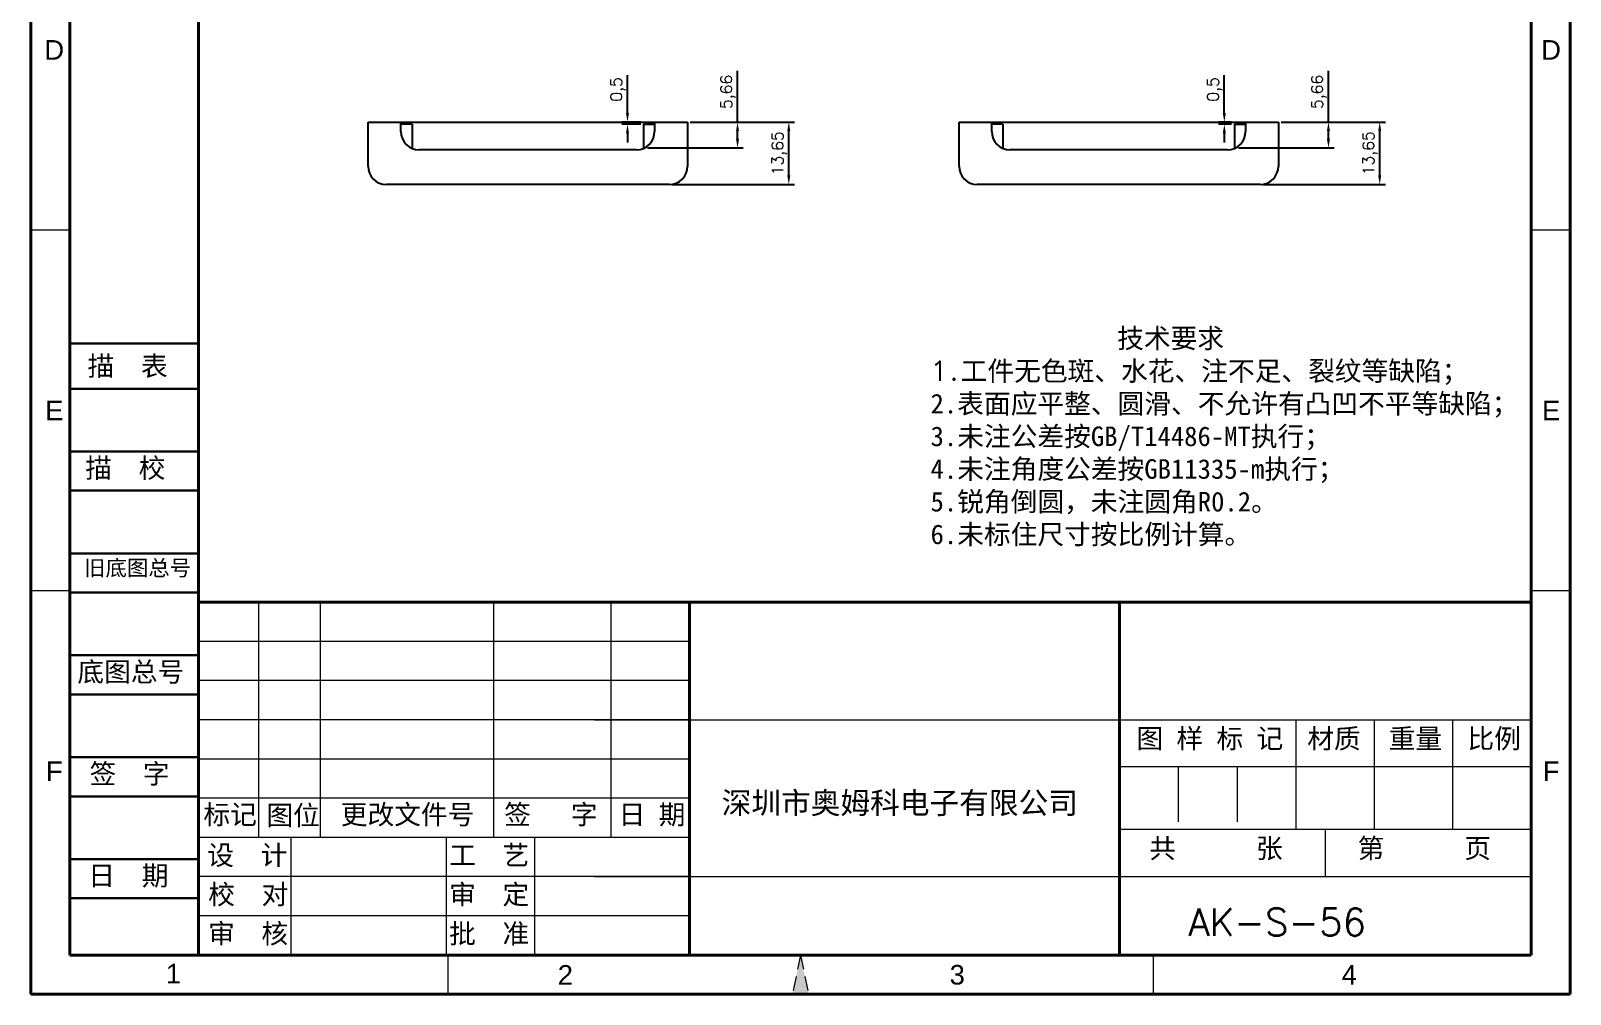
# Model space of a CAD drawing. Header units: millimetres. Extents: x 29396 to 29732, y -471 to 20.
# Drawn here: x 29395.8 to 29732.3, y -471.3 to -260.7 of the extents above; entities that cross this region are included whole.
import ezdxf
from ezdxf.enums import TextEntityAlignment as Align

# ---------------------------------------------------------------- set-up
doc = ezdxf.new("R2010")
doc.units = ezdxf.units.MM
doc.linetypes.add('ACAD_ISO10W100', pattern=[18, 12, -3, 0, -3])
doc.linetypes.add('HIDDEN2', pattern=[4.7625, 3.175, -1.5875])
for name, color, linetype, lineweight in [('dim', 82, 'Continuous', 9), ('图层1', 7, 'ACAD_ISO10W100', 15), ('图层2', 7, 'Continuous', 30), ('图层3', 7, 'Continuous', 15), ('图层4', 7, 'Continuous', 40), ('图层5', 7, 'HIDDEN2', 15)]:
    doc.layers.add(name, color=color, linetype=linetype, lineweight=lineweight)
doc.layers.add('尺寸线', color=7, linetype='Continuous')
doc.styles.get("Standard").update_dxf_attribs({"font": 'txt', "bigfont": 'gbcbig.shx'})
doc.styles.add('样式 3', font='arial.ttf', dxfattribs={"height": 3.8})
doc.dimstyles.new('ISO-25', dxfattribs={"dimtxt": 2.5, "dimasz": 2.5, "dimexe": 1.25, "dimexo": 0.625, "dimtad": 1, "dimtxsty": 'Standard', "dimcen": 2.5, "dimadec": 0, "dimazin": 0, "dimtfac": 1, "dimtmove": 0, "dimatfit": 3, "dimfxl": 0, "dimarcsym": 0})

# ---------------------------------------------------------------- blocks, each defined once
blk = doc.blocks.new('*D2110')
at = {"layer": 'Defpoints', "color": 0, "transparency": 16777216}
for p in [(29668.49, -280.67), (29690.64, -280.67), (29664.49, -294.32)]:
    blk.add_point(p, dxfattribs=at)
at = {"layer": 'dim', "color": 0, "lineweight": -2, "transparency": 16777216}
for p, q in [((29669.12, -280.67), (29691.89, -280.67)), ((29690.64, -292.32), (29690.64, -282.67)), ((29665.12, -294.32), (29691.89, -294.32))]:
    blk.add_line(p, q, dxfattribs=at)
at = {"layer": 'dim', "color": 0, "transparency": 16777216}
for points in [[(29690.31, -282.67), (29690.98, -282.67), (29690.64, -280.67)], [(29690.31, -292.32), (29690.98, -292.32), (29690.64, -294.32)]]:
    blk.add_solid(points, dxfattribs=at)
at = {"layer": 'dim', "color": 0, "transparency": 16777216, "insert": (29688.56, -287.5), "char_height": 2.5, "attachment_point": 5, "rotation": 90}
blk.add_mtext('13,65', dxfattribs=at)
blk = doc.blocks.new('*D2111')
at = {"layer": 'Defpoints', "color": 0, "transparency": 16777216}
for p in [(29668.49, -280.67), (29679.44, -280.67), (29659.15, -286.33)]:
    blk.add_point(p, dxfattribs=at)
at = {"layer": 'dim', "color": 0, "lineweight": -2, "transparency": 16777216}
for p, q in [((29679.44, -280.67), (29679.44, -269.51)), ((29669.12, -280.67), (29680.69, -280.67)), ((29679.44, -284.33), (29679.44, -282.67)), ((29659.78, -286.33), (29680.69, -286.33))]:
    blk.add_line(p, q, dxfattribs=at)
at = {"layer": 'dim', "color": 0, "transparency": 16777216}
for points in [[(29679.1, -282.67), (29679.77, -282.67), (29679.44, -280.67)], [(29679.1, -284.33), (29679.77, -284.33), (29679.44, -286.33)]]:
    blk.add_solid(points, dxfattribs=at)
at = {"layer": 'dim', "color": 0, "transparency": 16777216, "insert": (29677.35, -274.09), "char_height": 2.5, "attachment_point": 5, "rotation": 90}
blk.add_mtext('5,66', dxfattribs=at)
blk = doc.blocks.new('*D2112')
at = {"layer": 'Defpoints', "color": 0, "transparency": 16777216}
for p in [(29539.34, -280.67), (29561.49, -280.67), (29535.34, -294.32)]:
    blk.add_point(p, dxfattribs=at)
at = {"layer": 'dim', "color": 0, "lineweight": -2, "transparency": 16777216}
for p, q in [((29539.96, -280.67), (29562.74, -280.67)), ((29561.49, -292.32), (29561.49, -282.67)), ((29535.96, -294.32), (29562.74, -294.32))]:
    blk.add_line(p, q, dxfattribs=at)
at = {"layer": 'dim', "color": 0, "transparency": 16777216}
for points in [[(29561.15, -282.67), (29561.82, -282.67), (29561.49, -280.67)], [(29561.15, -292.32), (29561.82, -292.32), (29561.49, -294.32)]]:
    blk.add_solid(points, dxfattribs=at)
at = {"layer": 'dim', "color": 0, "transparency": 16777216, "insert": (29559.4, -287.5), "char_height": 2.5, "attachment_point": 5, "rotation": 90}
blk.add_mtext('13,65', dxfattribs=at)
blk = doc.blocks.new('*D2113')
at = {"layer": 'Defpoints', "color": 0, "transparency": 16777216}
for p in [(29539.34, -280.67), (29550.28, -280.67), (29530, -286.33)]:
    blk.add_point(p, dxfattribs=at)
at = {"layer": 'dim', "color": 0, "lineweight": -2, "transparency": 16777216}
for p, q in [((29550.28, -280.67), (29550.28, -269.51)), ((29539.96, -280.67), (29551.53, -280.67)), ((29550.28, -284.33), (29550.28, -282.67)), ((29530.62, -286.33), (29551.53, -286.33))]:
    blk.add_line(p, q, dxfattribs=at)
at = {"layer": 'dim', "color": 0, "transparency": 16777216}
for points in [[(29549.95, -282.67), (29550.61, -282.67), (29550.28, -280.67)], [(29549.95, -284.33), (29550.61, -284.33), (29550.28, -286.33)]]:
    blk.add_solid(points, dxfattribs=at)
at = {"layer": 'dim', "color": 0, "transparency": 16777216, "insert": (29548.2, -274.09), "char_height": 2.5, "attachment_point": 5, "rotation": 90}
blk.add_mtext('5,66', dxfattribs=at)
blk = doc.blocks.new('*D2114')
at = {"layer": 'Defpoints', "color": 0, "transparency": 16777216}
for p in [(29526.23, -280.67), (29529.74, -280.67), (29529.74, -281.17)]:
    blk.add_point(p, dxfattribs=at)
at = {"layer": 'dim', "color": 0, "lineweight": -2, "transparency": 16777216}
for p, q in [((29526.23, -278.67), (29526.23, -270.42)), ((29529.11, -280.67), (29524.98, -280.67)), ((29529.11, -281.17), (29524.98, -281.17)), ((29526.23, -281.17), (29526.23, -280.67)), ((29526.23, -283.17), (29526.23, -285.17))]:
    blk.add_line(p, q, dxfattribs=at)
at = {"layer": 'dim', "color": 0, "transparency": 16777216}
for points in [[(29525.9, -278.67), (29526.56, -278.67), (29526.23, -280.67)], [(29525.9, -283.17), (29526.56, -283.17), (29526.23, -281.17)]]:
    blk.add_solid(points, dxfattribs=at)
at = {"layer": 'dim', "color": 0, "transparency": 16777216, "insert": (29524.15, -273.55), "char_height": 2.5, "attachment_point": 5, "rotation": 90}
blk.add_mtext('0,5', dxfattribs=at)
blk = doc.blocks.new('*D2115')
at = {"layer": 'Defpoints', "color": 0, "transparency": 16777216}
for p in [(29656.68, -280.67), (29658.89, -280.67), (29658.89, -281.17)]:
    blk.add_point(p, dxfattribs=at)
at = {"layer": 'dim', "color": 0, "lineweight": -2, "transparency": 16777216}
for p, q in [((29656.68, -278.67), (29656.68, -270.42)), ((29658.27, -280.67), (29655.43, -280.67)), ((29658.27, -281.17), (29655.43, -281.17)), ((29656.68, -281.17), (29656.68, -280.67)), ((29656.68, -283.17), (29656.68, -285.17))]:
    blk.add_line(p, q, dxfattribs=at)
at = {"layer": 'dim', "color": 0, "transparency": 16777216}
for points in [[(29656.34, -278.67), (29657.01, -278.67), (29656.68, -280.67)], [(29656.34, -283.17), (29657.01, -283.17), (29656.68, -281.17)]]:
    blk.add_solid(points, dxfattribs=at)
at = {"layer": 'dim', "color": 0, "transparency": 16777216, "insert": (29654.59, -273.55), "char_height": 2.5, "attachment_point": 5, "rotation": 90}
blk.add_mtext('0,5', dxfattribs=at)

msp = doc.modelspace()

# ---------------------------------------------------------------- hatches: boundary and pattern name
at = {"layer": '图层5'}
msp.add_hatch(color=0, dxfattribs=at).paths.add_polyline_path([(29564.045, -462.699), (29562.282, -471.265), (29565.808, -471.265)])

# ---------------------------------------------------------------- linework, layer by layer
for p, q in [((29469.539, -290.323), (29469.539, -280.673)), ((29469.539, -280.673), (29539.339, -280.673)), ((29476.714, -282.773), (29476.714, -280.673)), ((29479.139, -281.173), (29476.714, -281.173)), ((29479.139, -281.173), (29479.139, -286.45)), ((29529.739, -281.173), (29532.164, -281.173)), ((29529.739, -281.173), (29529.739, -286.45)), ((29532.164, -280.673), (29532.164, -282.773)), ((29539.339, -280.673), (29539.339, -290.323)), ((29598.694, -290.323), (29598.694, -280.673)), ((29598.694, -280.673), (29668.494, -280.673)), ((29605.869, -282.773), (29605.869, -280.673)), ((29608.294, -281.173), (29605.869, -281.173)), ((29608.294, -281.173), (29608.294, -286.45)), ((29658.894, -281.173), (29658.894, -286.45)), ((29658.894, -281.173), (29661.319, -281.173)), ((29661.319, -280.673), (29661.319, -282.773)), ((29668.494, -280.673), (29668.494, -290.323)), ((29528.164, -286.773), (29480.714, -286.773)), ((29657.319, -286.773), (29609.869, -286.773)), ((29535.339, -294.323), (29473.539, -294.323)), ((29664.494, -294.323), (29602.694, -294.323))]:
    msp.add_line(p, q)
for centre, start, end in [((29480.714, -282.773), 180, 270), ((29528.164, -282.773), 270, 0), ((29609.869, -282.773), 180, 270), ((29657.319, -282.773), 270, 0), ((29473.539, -290.323), 180, 270), ((29535.339, -290.323), 270, 0), ((29602.694, -290.323), 180, 270), ((29664.494, -290.323), 270, 0)]:
    msp.add_arc(centre, 4, start, end)
at = {"layer": '图层1', "color": 0}
for p, q in [((29404.374, -304.313), (29395.808, -304.313)), ((29732.282, -304.313), (29723.716, -304.313)), ((29404.374, -383.121), (29395.808, -383.121)), ((29732.282, -383.121), (29723.716, -383.121)), ((29646.621, -421.582), (29646.621, -435.288)), ((29659.47, -421.582), (29659.47, -435.288)), ((29459.103, -437.001), (29459.103, -428.435)), ((29459.103, -437.001), (29459.103, -428.435))]:
    msp.add_line(p, q, dxfattribs=at)
at = {"layer": '图层2', "color": 0}
for p, q in [((29432.49, -329.069), (29404.374, -329.069)), ((29432.49, -338.955), (29404.374, -338.955)), ((29432.49, -338.955), (29417.554, -338.955)), ((29432.49, -352.661), (29404.374, -352.661)), ((29432.49, -361.227), (29404.374, -361.227)), ((29432.49, -361.227), (29417.554, -361.227)), ((29432.49, -361.227), (29417.554, -361.227)), ((29432.49, -374.933), (29404.374, -374.933)), ((29432.49, -383.499), (29404.374, -383.499)), ((29432.49, -383.499), (29417.554, -383.499)), ((29432.49, -397.204), (29404.374, -397.204)), ((29432.49, -405.77), (29404.374, -405.77)), ((29432.49, -405.77), (29417.554, -405.77)), ((29432.49, -419.476), (29404.374, -419.476)), ((29432.49, -428.042), (29404.374, -428.042)), ((29432.49, -428.042), (29417.554, -428.042)), ((29432.49, -441.748), (29404.374, -441.748)), ((29432.49, -450.314), (29404.374, -450.314))]:
    msp.add_line(p, q, dxfattribs=at)
at = {"layer": '图层3', "color": 0}
for p, q in [((29445.665, -437.001), (29445.665, -385.605)), ((29459.103, -428.435), (29459.103, -385.605)), ((29496.986, -436.899), (29496.986, -385.605)), ((29522.684, -436.875), (29522.684, -385.605)), ((29539.816, -394.171), (29432.49, -394.171)), ((29539.816, -402.737), (29432.49, -402.737)), ((29539.816, -402.737), (29432.49, -402.737)), ((29539.816, -411.303), (29432.49, -411.303)), ((29519.012, -411.303), (29723.716, -411.303)), ((29672.32, -411.303), (29672.32, -435.288)), ((29689.452, -411.303), (29689.452, -435.288)), ((29706.584, -411.303), (29706.584, -435.288)), ((29539.816, -419.869), (29432.49, -419.869)), ((29723.716, -421.582), (29633.772, -421.582)), ((29672.32, -421.582), (29672.32, -435.288)), ((29539.816, -428.435), (29432.49, -428.435)), ((29539.816, -437.001), (29432.49, -437.001)), ((29452.724, -462.699), (29452.724, -437.001)), ((29486.668, -462.699), (29486.668, -436.899)), ((29505.987, -462.597), (29505.987, -436.899)), ((29723.716, -435.288), (29633.772, -435.288)), ((29678.744, -435.288), (29678.744, -445.567)), ((29539.816, -445.567), (29432.49, -445.567)), ((29539.816, -445.567), (29432.956, -445.567)), ((29519.012, -445.567), (29723.716, -445.567)), ((29432.49, -450.314), (29432.247, -450.314)), ((29539.816, -454.133), (29432.49, -454.133)), ((29486.95, -462.699), (29486.95, -471.265)), ((29641.139, -462.699), (29641.139, -471.265)), ((29641.139, -462.699), (29641.139, -471.265))]:
    msp.add_line(p, q, dxfattribs=at)
at = {"layer": '图层4', "color": 0}
for p, q in [((29432.49, -462.699), (29432.49, 11.688)), ((29432.49, -385.605), (29432.49, -462.699)), ((29723.716, -385.605), (29432.49, -385.605)), ((29594.827, -385.605), (29440.638, -385.605)), ((29539.816, -462.699), (29539.816, -385.605)), ((29633.772, -462.699), (29633.772, -385.605)), ((29432.49, -421.582), (29432.49, -462.699))]:
    msp.add_line(p, q, dxfattribs=at)
at = {"layer": '图层5', "color": 0}
for p, q in [((29539.816, -437.001), (29432.49, -437.001)), ((29564.045, -462.699), (29562.282, -471.265)), ((29564.045, -462.699), (29565.808, -471.265))]:
    msp.add_line(p, q, dxfattribs=at)
at = {"layer": '尺寸线', "color": 0, "lineweight": 40}
for p, q in [((29395.808, 20.254), (29395.808, -471.265)), ((29732.282, 20.254), (29732.282, -471.265)), ((29404.374, 11.688), (29404.374, -462.699)), ((29723.716, 11.688), (29723.716, -462.699)), ((29404.374, -462.699), (29723.716, -462.699)), ((29395.808, -471.265), (29732.282, -471.265))]:
    msp.add_line(p, q, dxfattribs=at)

# ---------------------------------------------------------------- texts
at = {"insert": (29648.831, -452.526), "char_height": 6, "attachment_point": 1}
msp.add_mtext_dynamic_manual_height_columns('AK-S-56', width=75.75543, gutter_width=12.5, heights=[17.724], dxfattribs=at)
at = {"layer": '图层1', "color": 0, "style": '样式 3'}
for s, p in [('D', (29400.933, -264.909)), ('D', (29728.106, -264.909)), ('E', (29400.933, -343.717)), ('E', (29728.106, -343.717)), ('F', (29400.933, -422.524)), ('F', (29728.106, -422.524))]:
    msp.add_text(s, height=4.283, dxfattribs=at).set_placement(p, align=Align.MIDDLE)
at = {"layer": '图层1', "color": 0, "attachment_point": 1}
for s, insert, char_height, width in [('{\\fSimSun|b0|i0|c134|p2;图 样 标 记}', (29637.451, -413.247), 4.28302, 53.13738), ('{\\fSimSun|b0|i0|c134|p2;材质 }', (29674.807, -413.265), 4.28302, 35.72091), ('{\\fSimSun|b0|i0|c134|p2;深圳市奥姆科电子有限公司}', (29546.805, -427.085), 4.75891, 89.92113), ('{\\fSimSun|b0|i0|c134|p2;标记}', (29433.541, -429.856), 4.28302, 11.99246), ('{\\fSimSun|b0|i0|c134|p2;图位}', (29447.296, -430.029), 4.28302, 11.99246), ('{\\fSimSun|b0|i0|c134|p2;更改文件号}', (29463.557, -429.856), 4.28302, 35.72091), ('{\\fSimSun|b0|i0|c134|p2;审  核}', (29434.549, -455.878), 4.28302, 34.73239), ('{\\fSimSun|b0|i0|c134|p2;批  准}', (29487.242, -455.878), 4.28302, 35.72091)]:
    msp.add_mtext(s, dxfattribs=dict(at, insert=insert, char_height=char_height, width=width))
at = {"layer": '图层2', "color": 0, "attachment_point": 1}
for s, insert, char_height, width in [('{\\fSimSun|b0|i0|c134|p2;描\\fSimSun|b0|i0|c0|p2;  \\fSimSun|b0|i0|c134|p2;表}', (29408.202, -331.86), 4.28297, 47.9936), ('{\\fSimSun|b0|i0|c134|p2;描\\fSimSun|b0|i0|c0|p2;  \\fSimSun|b0|i0|c134|p2;校}', (29407.714, -354.131), 4.28297, 47.9936), ('{\\fSimSun|b0|i0|c134|p2;旧底图总号}', (29407.473, -376.403), 3.42642, 47.9936), ('{\\fSimSun|b0|i0|c134|p2;底图总号}', (29405.987, -398.674), 4.28297, 47.9936), ('{\\fSimSun|b0|i0|c134|p2;重量 }', (29692.591, -413.265), 4.28302, 35.72091), ('{\\fSimSun|b0|i0|c134|p2;比例 }', (29709.822, -413.265), 4.28302, 35.72091), ('{\\fSimSun|b0|i0|c134|p2;签\\fSimSun|b0|i0|c0|p2;  \\fSimSun|b0|i0|c134|p2;字}', (29408.64, -420.946), 4.28297, 47.9936), ('{\\fSimSun|b0|i0|c134|p2;签   字}', (29499.273, -429.856), 4.28302, 35.72091), ('{\\fSimSun|b0|i0|c134|p2;日 期}', (29524.292, -429.856), 4.28302, 35.72091), ('{\\fSimSun|b0|i0|c134|p2;共      张}', (29640.274, -437.232), 4.28302, 47.38766), ('{\\fSimSun|b0|i0|c134|p2;第      页}', (29685.816, -437.232), 4.28302, 43.98508), ('{\\fSimSun|b0|i0|c134|p2;设  计}', (29434.383, -438.745), 4.28302, 33.20026), ('{\\fSimSun|b0|i0|c134|p2;工  艺}', (29487.242, -438.745), 4.28302, 35.72091), ('{\\fSimSun|b0|i0|c134|p2;日\\fSimSun|b0|i0|c0|p2;  \\fSimSun|b0|i0|c134|p2;期}', (29408.396, -443.217), 4.28297, 47.9936), ('{\\fSimSun|b0|i0|c134|p2;校  对}', (29434.59, -447.312), 4.28302, 31.05498), ('{\\fSimSun|b0|i0|c134|p2;审  定}', (29487.242, -447.312), 4.28302, 35.72091)]:
    msp.add_mtext(s, dxfattribs=dict(at, insert=insert, char_height=char_height, width=width))
at = {"layer": '图层3', "color": 0, "insert": (29592.468, -325.789), "char_height": 4.28302, "width": 202.86245, "attachment_point": 1}
msp.add_mtext('{\\fSimSun|b0|i0|c134|p54;              技术要求\\P}1{\\fSimSun|b0|i0|c134|p54;.工件无色斑、水花、注不足、裂纹等缺陷；\\P2.表面应平整、圆滑、不允许有凸凹不平等缺陷；\\P3.未注公差按GB/T14486-MT执行；\\P4.未注角度公差按GB11335-m执行；\\P5.锐角倒圆，未注圆角R0.2。}\\P{\\fSimSun|b0|i0|c134|p2;6.未标住尺寸按比例计算。}', dxfattribs=at)
at = {"layer": '图层5', "color": 0, "style": '样式 3'}
for s, p in [('1', (29426.988, -466.758)), ('2', (29512.649, -467.014)), ('3', (29598.309, -467.014)), ('4', (29683.969, -467.014))]:
    msp.add_text(s, height=4.283, dxfattribs=at).set_placement(p, align=Align.MIDDLE)

# ---------------------------------------------------------------- dimensions: what is measured, and where the dimension line sits
at = {"layer": 'dim'}
for base, p1, p2, picture, middle in [((29526.23, -280.673), (29529.739, -281.173), (29529.739, -280.673), '*D2114', (29524.147, -273.548)), ((29550.281, -280.673), (29529.996, -286.329), (29539.339, -280.673), '*D2113', (29548.197, -274.09)), ((29656.678, -280.673), (29658.894, -281.173), (29658.894, -280.673), '*D2115', (29654.595, -273.548)), ((29679.436, -280.673), (29659.152, -286.329), (29668.494, -280.673), '*D2111', (29677.353, -274.09)), ((29561.487, -280.673), (29535.339, -294.323), (29539.339, -280.673), '*D2112', (29559.404, -287.498)), ((29690.643, -280.673), (29664.494, -294.323), (29668.494, -280.673), '*D2110', (29688.559, -287.498))]:
    dim = msp.add_linear_dim(base=base, p1=p1, p2=p2, angle=90, dimstyle='ISO-25', override={"dimasz": 2}, dxfattribs=at)
    dim.commit()
    dim.dimension.update_dxf_attribs({"geometry": picture, "text_midpoint": middle})

doc.saveas('drawing.dxf')
